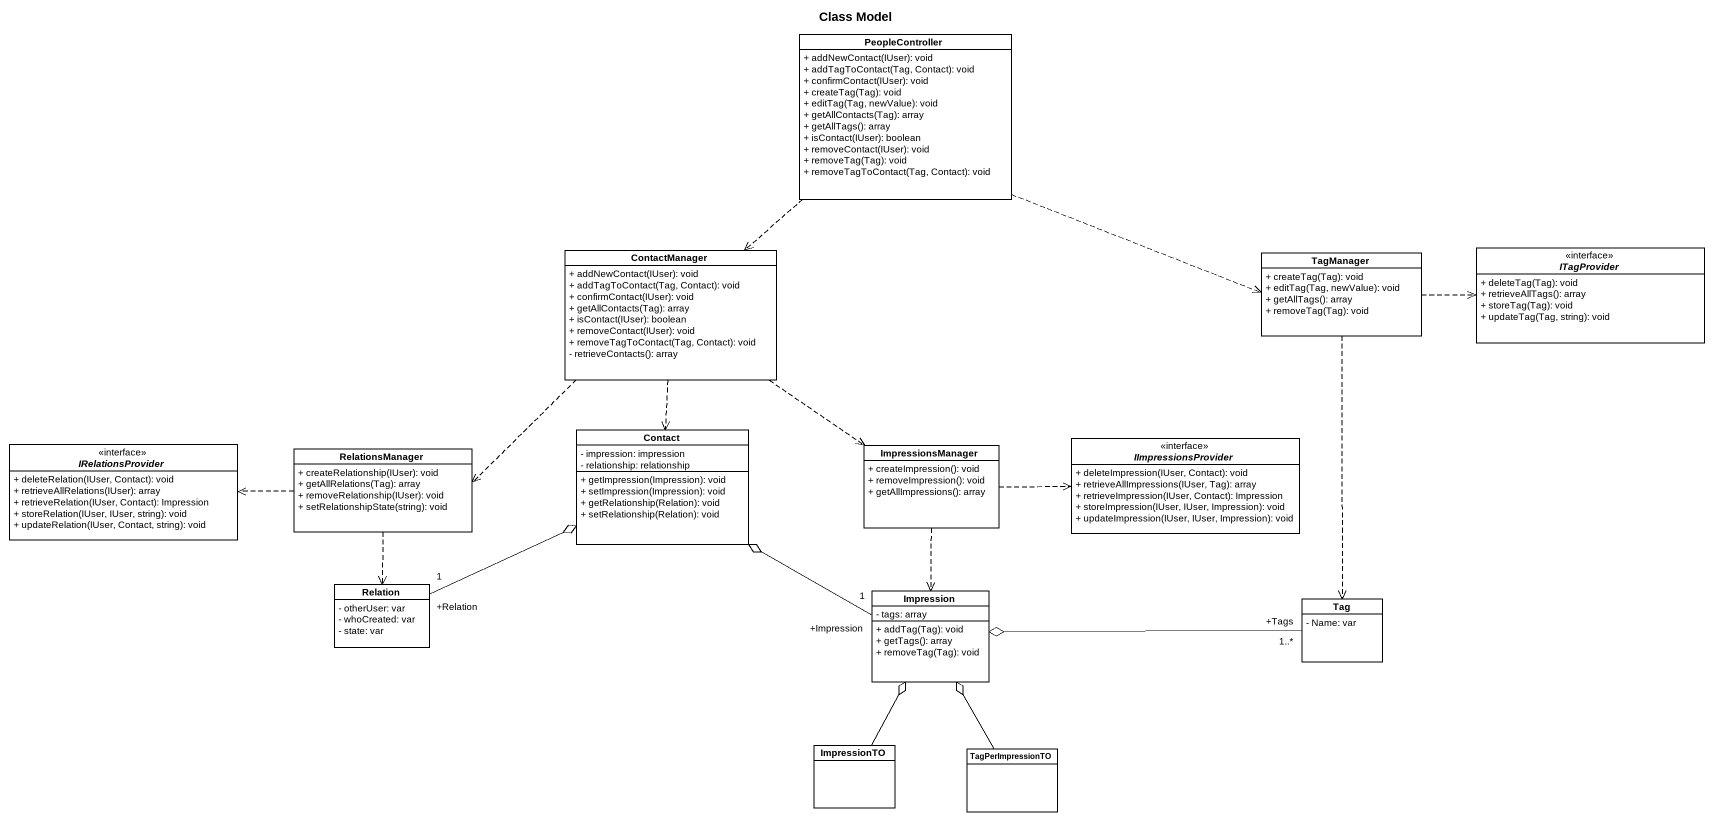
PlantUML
@startuml
title Class Model
hide circle
hide empty members
skinparam classAttributeIconSize 0
class PeopleController {
  + addNewContact(IUser): void
  + addTagToContact(Tag, Contact): void
  + confirmContact(IUser): void
  + createTag(Tag): void
  + editTag(Tag, newValue): void
  + getAllContacts(Tag): array
  + getAllTags(): array
  + isContact(IUser): boolean
  + removeContact(IUser): void
  + removeTag(Tag): void
  + removeTagToContact(Tag, Contact): void
}
class ContactManager {
  + addNewContact(IUser): void
  + addTagToContact(Tag, Contact): void
  + confirmContact(IUser): void
  + getAllContacts(Tag): array
  + isContact(IUser): boolean
  + removeContact(IUser): void
  + removeTagToContact(Tag, Contact): void
  - retrieveContacts(): array
}
class TagManager {
  + createTag(Tag): void
  + editTag(Tag, newValue): void
  + getAllTags(): array
  + removeTag(Tag): void
}
interface ITagProvider <<interface>> {
  + deleteTag(Tag): void
  + retrieveAllTags(): array
  + storeTag(Tag): void
  + updateTag(Tag, string): void
}
class Contact {
  - impression: impression
  - relationship: relationship
  + getImpression(Impression): void
  + setImpression(Impression): void
  + getRelationship(Relation): void
  + setRelationship(Relation): void
}
interface IImpressionsProvider <<interface>> {
  + deleteImpression(IUser, Contact): void
  + retrieveAllImpressions(IUser, Tag): array
  + retrieveImpression(IUser, Contact): Impression
  + storeImpression(IUser, IUser, Impression): void
  + updateImpression(IUser, IUser, Impression): void
}
interface IRelationsProvider <<interface>> {
  + deleteRelation(IUser, Contact): void
  + retrieveAllRelations(IUser): array
  + retrieveRelation(IUser, Contact): Impression
  + storeRelation(IUser, IUser, string): void
  + updateRelation(IUser, Contact, string): void
}
class RelationsManager {
  + createRelationship(IUser): void
  + getAllRelations(Tag): array
  + removeRelationship(IUser): void
  + setRelationshipState(string): void
}
class ImpressionsManager {
  + createImpression(): void
  + removeImpression(): void
  + getAllImpressions(): array
}
class Relation {
  - otherUser: var
  - whoCreated: var
  - state: var
}
class Impression {
  - tags: array
  + addTag(Tag): void
  + getTags(): array
  + removeTag(Tag): void
}
class Tag {
  - Name: var
}
class ImpressionTO
class TagPerImpressionTO
PeopleController ..> ContactManager
PeopleController .right.> TagManager
ContactManager ..> Contact
ContactManager ..> RelationsManager
ContactManager ..> ImpressionsManager
TagManager .right.> ITagProvider
TagManager ..> Tag
RelationsManager .left.> IRelationsProvider
RelationsManager ..> Relation
ImpressionsManager .right.> IImpressionsProvider
ImpressionsManager ..> Impression
Relation "+Relation\n1" -right-o Contact
Impression "+Impression\n1" -left-o Contact
Tag "+Tags\n1..*" -left-o Impression
ImpressionTO -up-o Impression
TagPerImpressionTO -up-o Impression
@enduml
